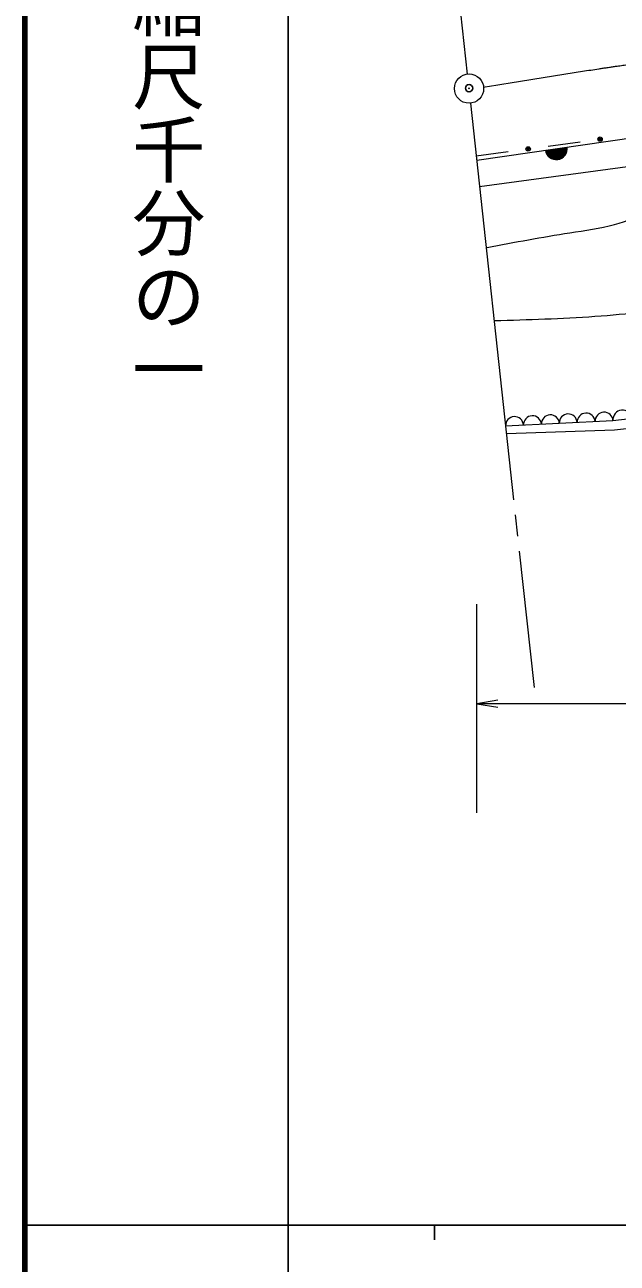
# Model space of a CAD drawing. Units: millimetres, scale not verified. Extents: x 40000 to 680000, y 20000 to 380000.
# Drawn here: x 40000 to 80486, y 202409 to 287019 of the extents above; entities that cross this region are included whole.
import ezdxf
from ezdxf.enums import TextEntityAlignment as Align

# ---------------------------------------------------------------- set-up
doc = ezdxf.new("R2010")
doc.units = ezdxf.units.MM
doc.header["$LTSCALE"] = 1000
doc.header["$PDMODE"] = 32
doc.header["$PDSIZE"] = 500
doc.linetypes.add('CHAIN', pattern=[18.5, 12, -1.5, 3.5, -1.5])
for name, color, linetype, lineweight in [('M-BGD', 7, 'Continuous', 13), ('M-BMK', 2, 'CHAIN', 13), ('M-BMK-SRVR', 3, 'Continuous', 13), ('M-STR-STR3', 7, 'Continuous', 13), ('M-TTL', 7, 'Continuous', 13), ('M-TTL-BAND', 7, 'Continuous', 25)]:
    doc.layers.add(name, color=color, linetype=linetype, lineweight=lineweight)
doc.layers.add('M-OTRS', color=6, linetype='Continuous')
doc.styles.add('@ＭＳ ゴシック', font='')
doc.styles.get('@ＭＳ ゴシック').set_extended_font_data('@MS Gothic')

# ---------------------------------------------------------------- blocks, each defined once
blk = doc.blocks.new('open_arrow')
at = {"color": 0, "linetype": 'Continuous', "lineweight": -2}
blk.add_lwpolyline([(7.5, 1.25), (0, 0), (7.5, -1.25)], dxfattribs=at)

msp = doc.modelspace()

# ---------------------------------------------------------------- linework, layer by layer
at = {"layer": 'M-BGD'}
for p, q in [((70881, 277766), (81757, 279337)), ((75764, 278723), (77949, 279021)), ((70849, 278055), (73034, 278352)), ((83762, 277674), (71078, 275955)), ((86723, 260682), (80196, 259971)), ((80196, 259971), (72858, 259603)), ((80292, 259348), (85617, 259902)), ((72914, 259086), (80292, 259348))]:
    msp.add_line(p, q, dxfattribs=at)
for centre, radius in [((79314, 279206), 150), ((79314, 279206), 100), ((79314, 279206), 50), ((74399, 278538), 150), ((74399, 278538), 100), ((74399, 278538), 50)]:
    msp.add_circle(centre, radius, dxfattribs=at)
for centre, radius, start, end in [((76319, 278552), 750, 188.21605, 8.21605), ((76319, 278552), 700, 188.21605, 8.21605), ((76319, 278552), 650, 188.21605, 8.21605), ((76319, 278552), 600, 188.21605, 8.21605), ((76319, 278552), 550, 188.21605, 8.21605), ((76319, 278552), 500, 188.21605, 8.21605), ((76319, 278552), 450, 188.21605, 8.21605), ((76319, 278552), 400, 188.21605, 8.21605), ((76319, 278552), 350, 188.21605, 8.21605), ((76319, 278552), 300, 188.21605, 8.21605), ((76319, 278552), 250, 188.21605, 8.21605), ((76319, 278552), 200, 188.21605, 8.21605), ((76319, 278552), 150, 188.21605, 8.21605), ((76319, 278552), 100, 188.21605, 8.21605), ((76319, 278552), 50, 188.21605, 8.21605), ((80849, 260042), 657, 6.21564, 186.21564), ((73470, 259634), 612, 2.87161, 182.87161), ((74692, 259695), 612, 2.87161, 182.87161), ((75915, 259757), 612, 2.87161, 182.87161), ((77138, 259818), 612, 2.87161, 182.87161), ((78361, 259879), 612, 2.87161, 182.87161), ((79584, 259941), 612, 2.87161, 182.87161)]:
    msp.add_arc(centre, radius, start, end, dxfattribs=at)
for points, knots in [([(71592, 271809), (73470, 272160), (75348, 272511), (77244, 272806), (78274, 272967), (79309, 273111), (80309, 273379), (81961, 273821), (83517, 274600), (85148, 275133), (86309, 275512), (87509, 275767), (88639, 276241), (89132, 276449), (89612, 276698), (90117, 276851), (91040, 277131), (92045, 277090), (93035, 277091), (94660, 277093), (96244, 277209), (97837, 277313), (100086, 277458), (102353, 277577), (104615, 277682), (105791, 277737), (106967, 277788), (108143, 277830), (109392, 277874), (110642, 277907), (111892, 277941)], [0, 0, 0, 0, 1, 1, 1, 2, 2, 2, 3, 3, 3, 4, 4, 4, 5, 5, 5, 6, 6, 6, 7, 7, 7, 8, 8, 8, 9, 9, 9, 10, 10, 10, 10]), ([(72107, 266813), (74394, 266876), (76682, 266939), (78964, 267104), (81167, 267263), (83365, 267518), (85571, 267644), (87398, 267749), (89229, 267766), (91056, 267893), (92912, 268023), (94762, 268267), (96583, 268641), (98347, 269004), (100084, 269489), (101819, 269971), (103137, 270337), (104455, 270702), (105767, 271093), (106647, 271356), (107524, 271630), (108426, 271800), (109355, 271973), (110311, 272036), (111252, 271966), (112383, 271882), (113493, 271607), (114618, 271467), (115512, 271356), (116417, 271329), (117319, 271342), (118707, 271363), (120092, 271478), (121475, 271467), (122956, 271455), (124435, 271298), (125921, 271301), (127337, 271303), (128759, 271450), (130160, 271342), (131375, 271249), (132575, 270963), (133775, 270678)], [0, 0, 0, 0, 1, 1, 1, 2, 2, 2, 3, 3, 3, 4, 4, 4, 5, 5, 5, 6, 6, 6, 7, 7, 7, 8, 8, 8, 9, 9, 9, 10, 10, 10, 11, 11, 11, 12, 12, 12, 13, 13, 13, 14, 14, 14, 14])]:
    msp.add_open_spline(points, degree=3, knots=knots, dxfattribs=at)
at = {"layer": 'M-BMK'}
msp.add_open_spline([(71334, 282746), (74344, 283245), (77353, 283743), (80372, 284180), (84627, 284796), (88900, 285290), (93168, 285818), (97616, 286369), (102059, 286958), (106511, 287457), (112066, 288080), (117637, 288563), (123210, 289018), (129398, 289522), (135587, 289990), (141780, 290422), (147057, 290790), (152336, 291131), (157620, 291358), (161353, 291519), (165088, 291623), (168823, 291727)], degree=3, knots=[0, 0, 0, 0, 1, 1, 1, 2, 2, 2, 3, 3, 3, 4, 4, 4, 5, 5, 5, 6, 6, 6, 7, 7, 7, 7], dxfattribs=at)
at = {"layer": 'M-BMK-SRVR'}
for p, q in [((66801, 315244), (70240, 283653)), ((70457, 281664), (73407, 254556)), ((73518, 253540), (73677, 252082)), ((73788, 251062), (74802, 241745))]:
    msp.add_line(p, q, dxfattribs=at)
msp.add_circle((70358, 282659), 1000, dxfattribs=at)
at = {"layer": 'M-OTRS'}
msp.add_point((70361, 282684), dxfattribs=at)
at = {"layer": 'M-STR-STR3'}
for p, q in [((70881, 233179), (70881, 247445)), ((169303, 240630), (70881, 240630))]:
    msp.add_line(p, q, dxfattribs=at)
at = {"layer": 'M-TTL', "color": 2, "lineweight": 140}
msp.add_line((40000, 380000), (40000, 20000), dxfattribs=at)
at = {"layer": 'M-TTL-BAND'}
for p, q in [((58000, 370000), (58000, 20000)), ((40000, 205000), (579000, 205000)), ((68000, 205000), (68000, 204000))]:
    msp.add_line(p, q, dxfattribs=at)

# ---------------------------------------------------------------- block references
at = {"layer": 'M-STR-STR3', "xscale": 193, "yscale": 193}
msp.add_blockref('open_arrow', (70881, 240630), dxfattribs=at)

# ---------------------------------------------------------------- texts
at = {"layer": 'M-TTL-BAND', "style": '@ＭＳ ゴシック'}
msp.add_text('縮尺千分の一', height=3666, rotation=270, dxfattribs=at).set_placement((49777, 261030), align=Align.MIDDLE_RIGHT)

doc.saveas('drawing.dxf')
